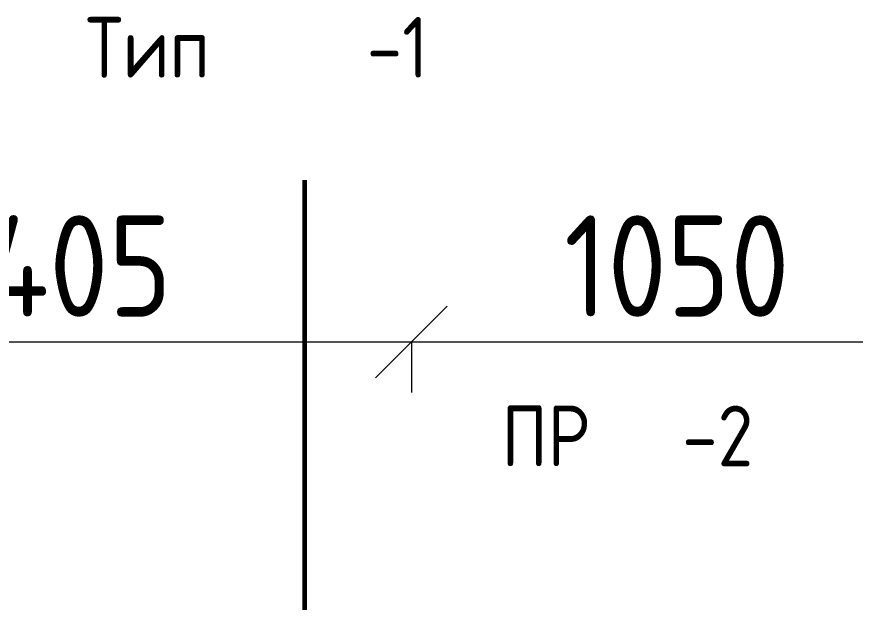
# Model space of a CAD drawing. Header units: millimetres. Extents: x -60946 to 138510, y -262288 to 24501.
# Drawn here: x 6195 to 7853, y -261 to 896 of the extents above; entities that cross this region are included whole.
import ezdxf

# ---------------------------------------------------------------- set-up
doc = ezdxf.new("R2010")
doc.units = ezdxf.units.MM
for name, color, linetype, lineweight in [('0) 1 вып перегородка', 7, 'Continuous', 60), ('Марки', 7, 'Continuous', 20), ('Размеры', 7, 'Continuous', 9)]:
    doc.layers.add(name, color=color, linetype=linetype, lineweight=lineweight)
doc.styles.add('GOST Common_3', font='', dxfattribs={"width": 0.9, "height": 200})
doc.styles.add('GOST Common_9', font='', dxfattribs={"width": 0.9, "height": 120})
doc.styles.get('GOST Common_3').set_extended_font_data('GOST Common')
doc.styles.get('GOST Common_9').set_extended_font_data('GOST Common')
doc.dimstyles.new('ADSK_Основной_2_0', dxfattribs={"dimscale": 304.8, "dimtxt": 201.142999, "dimasz": 0.463911, "dimexe": 0.328084, "dimexo": 0.328084, "dimgap": 0.164042, "dimtad": 1, "dimdec": 3, "dimrnd": 0.001, "dimdsep": 46, "dimtxsty": 'GOST Common_3', "dimblk1": 'OBLIQUE', "dimblk2": 'OBLIQUE', "dimsah": 1, "dimcen": 0.09, "dimdle": 0.328084, "dimazin": 2, "dimtfac": 1, "dimtdec": 4, "dimtix": 1, "dimtmove": 0, "dimatfit": 3, "dimfxl": 1, "dimtvp": 1, "dimtolj": 1, "dimtzin": 0, "dimlwd": 20, "dimlwe": 20, "dimarcsym": 2})

# ---------------------------------------------------------------- blocks, each defined once
blk = doc.blocks.new('_Oblique')
at = {"color": 0, "linetype": 'ByBlock', "lineweight": -2}
blk.add_line((-0.5, -0.5), (0.5, 0.5), dxfattribs=at)
blk = doc.blocks.new('DIMBLOCK266-Кладочный план подвала')
at = {"layer": 'Defpoints', "color": 0, "transparency": 16777216}
for p in [(5570, 353.7), (6975, 353.7), (6975, 253.7)]:
    blk.add_point(p, dxfattribs=at)
at = {"layer": 'Размеры', "color": 0, "lineweight": 20, "transparency": 16777216}
for p, q in [((5470, 253.7), (7075, 253.7)), ((5570, 253.7), (5570, 153.7)), ((6975, 253.7), (6975, 153.7))]:
    blk.add_line(p, q, dxfattribs=at)
at = {"layer": 'Размеры', "color": 0, "lineweight": 20, "transparency": 16777216, "xscale": 141.4, "yscale": 141.4, "zscale": 141.4, "rotation": 180}
blk.add_blockref('_Oblique', (5570, 253.7), dxfattribs=at)
at = {"layer": 'Размеры', "color": 0, "lineweight": 20, "transparency": 16777216, "xscale": 141.4, "yscale": 141.4, "zscale": 141.4}
blk.add_blockref('_Oblique', (6975, 253.7), dxfattribs=at)
at = {"layer": 'Размеры', "color": 0, "lineweight": 9, "transparency": 16777216, "insert": (6272.5, 403.7), "char_height": 200, "width": 580.928, "attachment_point": 5, "style": 'GOST Common_3'}
blk.add_mtext('\\A1;1405', dxfattribs=at)
blk = doc.blocks.new('DIMBLOCK267-Кладочный план подвала')
at = {"layer": 'Defpoints', "color": 0, "transparency": 16777216}
for p in [(6975, 353.7), (8025, 353.7), (8025, 253.7)]:
    blk.add_point(p, dxfattribs=at)
at = {"layer": 'Размеры', "color": 0, "lineweight": 20, "transparency": 16777216}
for p, q in [((6875, 253.7), (8125, 253.7)), ((6975, 253.7), (6975, 153.7)), ((8025, 253.7), (8025, 153.7))]:
    blk.add_line(p, q, dxfattribs=at)
at = {"layer": 'Размеры', "color": 0, "lineweight": 20, "transparency": 16777216, "xscale": 141.4, "yscale": 141.4, "zscale": 141.4, "rotation": 180}
blk.add_blockref('_Oblique', (6975, 253.7), dxfattribs=at)
at = {"layer": 'Размеры', "color": 0, "lineweight": 20, "transparency": 16777216, "xscale": 141.4, "yscale": 141.4, "zscale": 141.4}
blk.add_blockref('_Oblique', (8025, 253.7), dxfattribs=at)
at = {"layer": 'Размеры', "color": 0, "lineweight": 9, "transparency": 16777216, "insert": (7500, 403.7), "char_height": 200, "width": 560.473, "attachment_point": 5, "style": 'GOST Common_3'}
blk.add_mtext('\\A1;1050', dxfattribs=at)

msp = doc.modelspace()

# ---------------------------------------------------------------- linework, layer by layer
at = {"layer": '0) 1 вып перегородка'}
msp.add_line((6764.5202, -485.031), (6764.5202, 573.5079), dxfattribs=at)

# ---------------------------------------------------------------- texts
at = {"layer": '0) 1 вып перегородка', "color": 116, "lineweight": 9, "true_color": 0x008040, "char_height": 120, "attachment_point": 1, "style": 'GOST Common_9'}
for s, insert, width in [('Тип', (6331.0202, 895.935), 673.4175), ('-1', (6886.6452, 895.935), 368.77625)]:
    msp.add_mtext(s, dxfattribs=dict(at, insert=insert, width=width))
at = {"layer": 'Марки', "lineweight": 9, "char_height": 120, "attachment_point": 1, "style": 'GOST Common_9'}
for s, insert, width in [('ПР', (7153.1757, 127.7538), 432.91125), ('-2', (7510.3632, 127.7538), 389.620125)]:
    msp.add_mtext(s, dxfattribs=dict(at, insert=insert, width=width))

# ---------------------------------------------------------------- dimensions: what is measured, and where the dimension line sits
at = {"layer": 'Размеры', "lineweight": 9}
for base, p1, p2, override, picture, middle in [((6975, 253.7444), (5570, 353.7293), (6975, 353.7293), {"dimpost": '<>', "dimfxl": 1405}, 'DIMBLOCK266-Кладочный план подвала', (6272.5, 403.7444)), ((8025, 253.7444), (6975, 353.7293), (8025, 353.7293), {"dimpost": '<>', "dimfxl": 1050}, 'DIMBLOCK267-Кладочный план подвала', (7500, 403.7444))]:
    dim = msp.add_linear_dim(base=base, p1=p1, p2=p2, dimstyle='ADSK_Основной_2_0', override=override, dxfattribs=at)
    dim.commit()
    dim.dimension.update_dxf_attribs({"geometry": picture, "text_midpoint": middle})

doc.saveas('drawing.dxf')
